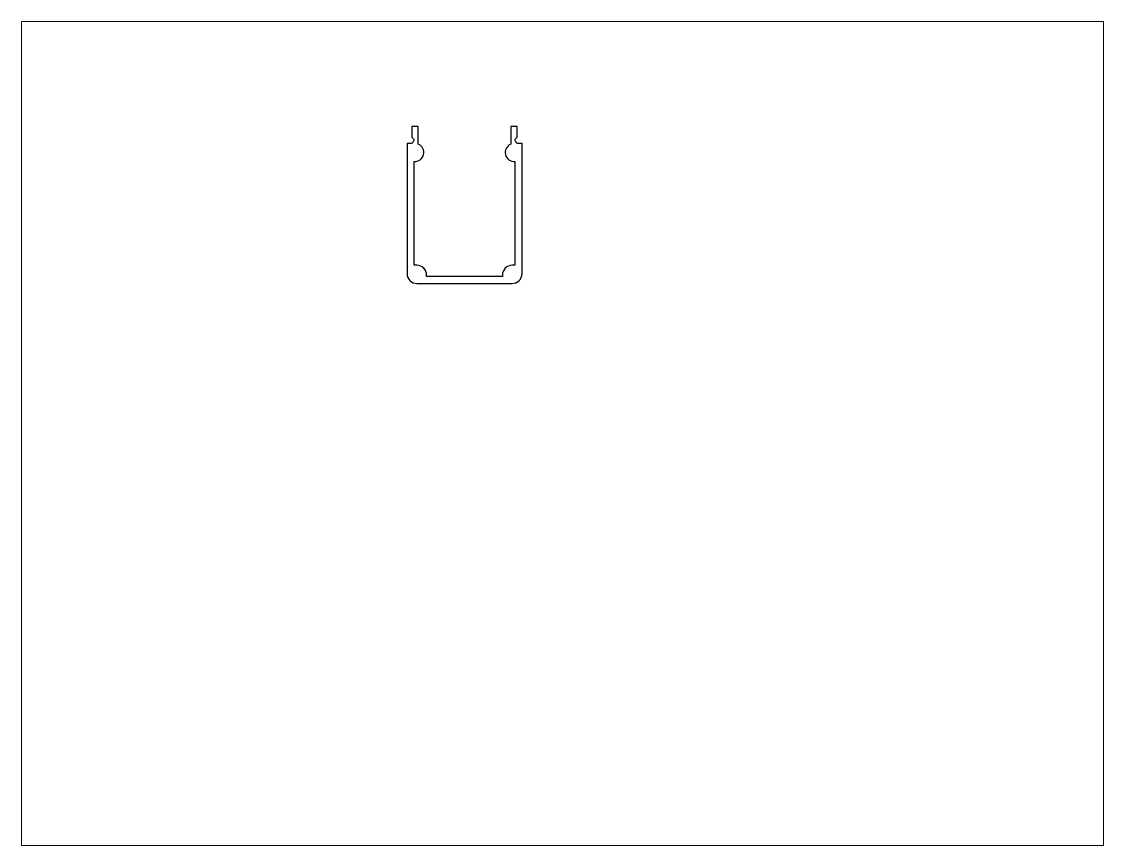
# Paper-space layout 'Layout1' of a CAD drawing. Extents: x 27 to 240, y 20 to 183.
# The model-space entities are those that its viewports show. They can reach past a viewport. Long polylines and large blocks are cut down to what shows.
import ezdxf

# ---------------------------------------------------------------- set-up
doc = ezdxf.new("R2010")
doc.units = 0
doc.header["$LTSCALE"] = 15
doc.layers.get('0').update_dxf_attribs({"linetype": 'CONTINUOUS'})
doc.layers.add('ANA', color=220, linetype='CONTINUOUS')

msp = doc.modelspace()

# ---------------------------------------------------------------- linework, layer by layer
at = {"layer": 'ANA', "color": 0}
msp.add_lwpolyline([(172.57, 190.31, 0.414214), (169.07, 186.81), (169.07, 186.31), (142.07, 186.31), (142.07, 186.81, 0.414214), (138.57, 190.31), (137.57, 190.31), (137.57, 227.32, 0.852511), (139.07, 233.56), (139.07, 239.81), (136.82, 239.81), (136.82, 236.08, 0.198912), (136.91, 235.86), (137.36, 235.41, -0.322823), (137.46, 234.83), (137.12, 234.17, 0.051768), (137.09, 234.07, -0.218496), (136.93, 233.88, -0.113882), (136.66, 233.81), (135.07, 233.81), (135.07, 187.31, 0.414214), (138.57, 183.81), (172.57, 183.81, 0.414214), (176.07, 187.31), (176.07, 233.81), (174.47, 233.81, -0.113882), (174.21, 233.88, -0.218496), (174.05, 234.07, 0.051768), (174.02, 234.17), (173.68, 234.83, -0.322823), (173.78, 235.41), (174.23, 235.86, 0.198912), (174.32, 236.08), (174.32, 239.81), (172.07, 239.81), (172.07, 233.56, 0.852511), (173.57, 227.32), (173.57, 190.31)], format="xyb", close=True, dxfattribs=at)

psp = doc.layouts.get("Layout1")

# ---------------------------------------------------------------- viewports
at = {"layer": '0', "color": 0, "linetype": 'BYBLOCK', "ltscale": 0.05}
psp.add_viewport(center=(133.35, 101.6), size=(213.36, 162.56), view_center_point=(190.51, 130.3), view_height=293.8955, dxfattribs=at)

doc.saveas('drawing.dxf')
